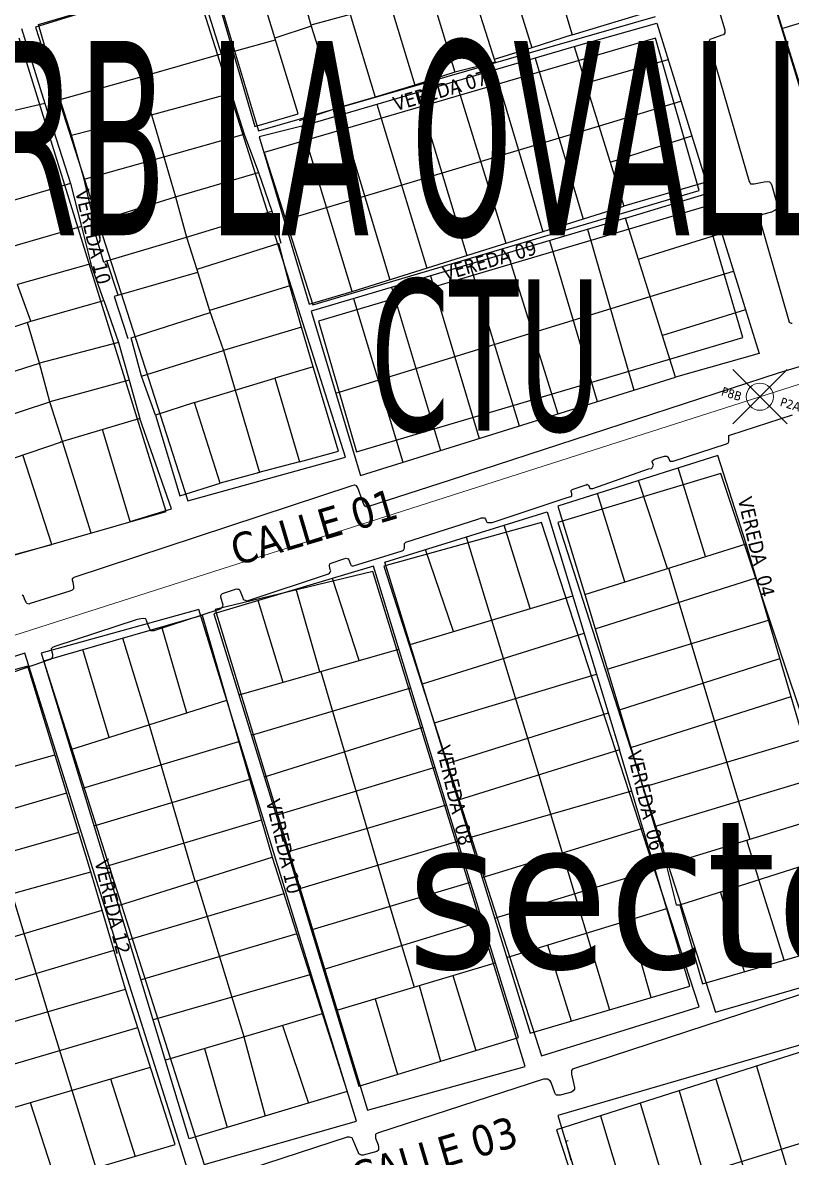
# Model space of a CAD drawing. Header units: metres. Extents: x 2 to 659295185, y -28 to 1124222152.
# Drawn here: x 655812.6 to 655953.9, y 1124166.3 to 1124374.8 of the extents above; entities that cross this region are included whole.
import ezdxf
from ezdxf.enums import TextEntityAlignment as Align

# ---------------------------------------------------------------- set-up
doc = ezdxf.new("R2010")
doc.units = ezdxf.units.M
doc.header["$MEASUREMENT"] = 0
doc.header["$PDMODE"] = 35
doc.header["$PDSIZE"] = 5
doc.linetypes.add('HIDDEN', pattern=[0.375, 0.25, -0.125])
for name, color, linetype in [('calle', 255, 'CONTINUOUS'), ('MANZANA', 30, 'CONTINUOUS'), ('Parcelas', 140, 'CONTINUOUS'), ('texto', 255, 'CONTINUOUS'), ('TEXTOS', 7, 'CONTINUOUS')]:
    doc.layers.add(name, color=color, linetype=linetype)
doc.styles.get("Standard").update_dxf_attribs({"font": 'tahoma.ttf'})

msp = doc.modelspace()

# ---------------------------------------------------------------- linework, layer by layer
at = {"layer": 'MANZANA', "lineweight": -3}
for p, q in [((655847, 1124385), (655856, 1124355)), ((655844, 1124383), (655815, 1124374)), ((655872, 1124295), (655844, 1124383)), ((655950, 1124381), (655959, 1124352)), ((655950, 1124381), (655960, 1124349)), ((655856, 1124355), (655929, 1124376)), ((655839, 1124285), (655812, 1124372)), ((655815, 1124374), (655843, 1124287)), ((655929, 1124372), (655857, 1124351)), ((655937, 1124344), (655929, 1124372)), ((655857, 1124351), (655866, 1124323)), ((655866, 1124323), (655937, 1124344)), ((655938, 1124341), (655867, 1124320)), ((655945, 1124317), (655938, 1124341)), ((655867, 1124320), (655874, 1124296)), ((655874, 1124296), (655945, 1124317)), ((655843, 1124287), (655872, 1124295)), ((655941, 1124292), (655911, 1124283)), ((655971, 1124202), (655941, 1124292)), ((655811, 1124277), (655839, 1124285)), ((655908, 1124283), (655879, 1124275)), ((655937, 1124194), (655908, 1124283)), ((655911, 1124283), (655940, 1124193)), ((655877, 1124274), (655848, 1124267)), ((655905, 1124183), (655877, 1124274)), ((655879, 1124275), (655908, 1124185)), ((655845, 1124267), (655816, 1124259)), ((655874, 1124173), (655845, 1124267)), ((655848, 1124267), (655876, 1124175)), ((655813, 1124259), (655782, 1124249)), ((655843, 1124164), (655813, 1124259)), ((655816, 1124259), (655846, 1124165)), ((655940, 1124193), (655971, 1124202)), ((655983, 1124195), (655911, 1124174)), ((655908, 1124185), (655937, 1124194)), ((655876, 1124175), (655905, 1124183)), ((655911, 1124174), (655921, 1124141)), ((655846, 1124165), (655874, 1124173))]:
    msp.add_line(p, q, dxfattribs=at)
at = {"layer": 'MANZANA', "lineweight": -2}
for p, q in [((655940.7072, 1124376.9463), (655941.7132, 1124373.527)), ((655941.169, 1124372.5272), (655939.3054, 1124371.8574)), ((655941.4988, 1124372.6372), (655941.169, 1124372.5272)), ((655941.7132, 1124372.9671), (655941.4988, 1124372.6372)), ((655941.7132, 1124373.527), (655941.7132, 1124373.1871)), ((655941.7132, 1124373.1871), (655941.7132, 1124372.9671)), ((655938.8684, 1124371.5174), (655938.7612, 1124371.2975)), ((655938.7612, 1124371.2975), (655938.8766, 1124370.8576)), ((655938.9838, 1124371.7374), (655938.8684, 1124371.5174)), ((655938.8766, 1124370.8576), (655946.2154, 1124345.6727)), ((655939.3054, 1124371.8574), (655938.9838, 1124371.7374)), ((655946.2154, 1124345.6727), (655946.3309, 1124345.4527)), ((655946.3309, 1124345.4527), (655946.4381, 1124345.2328)), ((655946.4381, 1124345.2328), (655946.7679, 1124345.2328)), ((655946.7679, 1124345.2328), (655947.0977, 1124345.2328)), ((655947.0977, 1124345.2328), (655948.953, 1124345.5727)), ((655948.953, 1124345.5727), (655949.5055, 1124345.6827)), ((655949.5055, 1124345.6827), (655949.9425, 1124345.5727)), ((655949.9425, 1124345.5727), (655950.1652, 1124345.3528)), ((655950.1652, 1124345.3528), (655950.3796, 1124344.9128)), ((655950.3796, 1124344.9128), (655951.3856, 1124341.1636)), ((655951.3856, 1124340.9437), (655951.2784, 1124340.6037)), ((655951.3856, 1124341.1636), (655951.3856, 1124340.9437)), ((655948.2192, 1124339.154), (655948.112, 1124338.9341)), ((655948.112, 1124338.9341), (655948.2192, 1124338.3842)), ((655948.3264, 1124339.374), (655948.2192, 1124339.154)), ((655948.6562, 1124339.6039), (655948.3264, 1124339.374)), ((655950.2971, 1124340.0538), (655948.6562, 1124339.6039)), ((655950.9485, 1124340.3838), (655950.2971, 1124340.0538)), ((655951.2784, 1124340.6037), (655950.9485, 1124340.3838)), ((655948.2192, 1124338.3842), (655953.3398, 1124320.4878)), ((655953.3398, 1124320.4878), (655953.5625, 1124319.828)), ((655953.5625, 1124319.828), (655953.6697, 1124319.718)), ((655953.6697, 1124319.718), (655953.8923, 1124319.608)), ((655953.8923, 1124319.608), (655954.1067, 1124319.608)), ((655957.8668, 1124312.3195), (655951.5175, 1124310.4099)), ((655951.5175, 1124310.4099), (655891.0177, 1124290.6839)), ((655942.8016, 1124299.0922), (655954.1809, 1124302.7914)), ((655942.4801, 1124298.9822), (655942.8016, 1124299.0922)), ((655932.1975, 1124294.2931), (655942.043, 1124297.4325)), ((655942.043, 1124297.4325), (655942.3729, 1124297.6525)), ((655942.3729, 1124297.6525), (655942.4801, 1124297.8724)), ((655942.4801, 1124298.7622), (655942.4801, 1124298.9822)), ((655942.4801, 1124298.4323), (655942.4801, 1124298.7622)), ((655942.4801, 1124298.1024), (655942.4801, 1124298.4323)), ((655942.4801, 1124297.8724), (655942.4801, 1124298.1024)), ((655928.8002, 1124294.6131), (655930.6555, 1124295.173)), ((655930.6555, 1124295.173), (655930.8781, 1124295.173)), ((655930.8781, 1124295.173), (655931.1008, 1124295.173)), ((655931.1008, 1124295.173), (655931.208, 1124295.063)), ((655931.208, 1124295.063), (655931.4306, 1124294.7331)), ((655917.4292, 1124289.2542), (655927.7117, 1124292.8334)), ((655927.7117, 1124292.8334), (655928.256, 1124292.9434)), ((655928.256, 1124292.9434), (655928.3714, 1124293.0634)), ((655928.3632, 1124294.2732), (655928.4704, 1124294.3831)), ((655928.3632, 1124294.1632), (655928.3632, 1124294.2732)), ((655928.5858, 1124293.5033), (655928.3632, 1124294.1632)), ((655928.3714, 1124293.0634), (655928.4786, 1124293.2834)), ((655928.4704, 1124294.3831), (655928.8002, 1124294.6131)), ((655928.4786, 1124293.2834), (655928.5858, 1124293.5033)), ((655931.4306, 1124294.7331), (655931.5378, 1124294.4031)), ((655931.5378, 1124294.4031), (655931.7605, 1124294.2931)), ((655931.7605, 1124294.2931), (655931.8677, 1124294.2931)), ((655931.8677, 1124294.2931), (655932.1975, 1124294.2931)), ((655891.0177, 1124290.6839), (655876.0268, 1124285.8649)), ((655873.1572, 1124289.7241), (655822.0577, 1124272.9075)), ((655873.5943, 1124289.8341), (655873.1572, 1124289.7241)), ((655873.7015, 1124289.8341), (655873.5943, 1124289.8341)), ((655874.0313, 1124289.7241), (655873.7015, 1124289.8341)), ((655874.2539, 1124289.3941), (655874.0313, 1124289.7241)), ((655875.3671, 1124286.3048), (655874.2539, 1124289.3941)), ((655913.4877, 1124288.9042), (655913.5949, 1124289.0142)), ((655913.4877, 1124288.7943), (655913.4877, 1124288.9042)), ((655913.5949, 1124288.2344), (655913.4877, 1124288.7943)), ((655913.5949, 1124289.0142), (655913.8093, 1124289.1242)), ((655913.8093, 1124289.1242), (655916.217, 1124289.904)), ((655916.217, 1124289.904), (655916.4397, 1124290.024)), ((655916.4397, 1124290.024), (655916.6541, 1124289.8041)), ((655916.6541, 1124289.8041), (655916.7695, 1124289.5841)), ((655916.7695, 1124289.5841), (655916.8767, 1124289.2442)), ((655916.8767, 1124289.2442), (655917.2065, 1124289.2542)), ((655917.2065, 1124289.2542), (655917.4292, 1124289.2542)), ((655898.9337, 1124282.9755), (655912.7208, 1124287.5745)), ((655912.7208, 1124287.5745), (655913.3805, 1124287.7945)), ((655913.3805, 1124287.7945), (655913.5949, 1124287.9044)), ((655913.5949, 1124288.1244), (655913.5949, 1124288.2344)), ((655913.5949, 1124287.9044), (655913.5949, 1124288.1244)), ((655875.5815, 1124285.9748), (655875.3671, 1124286.3048)), ((655875.8042, 1124285.8649), (655875.5815, 1124285.9748)), ((655876.0268, 1124285.8649), (655875.8042, 1124285.8649)), ((655883.0605, 1124279.3662), (655896.3033, 1124283.6253)), ((655896.3033, 1124283.6253), (655896.963, 1124283.8553)), ((655896.963, 1124283.8553), (655897.2928, 1124283.8553)), ((655897.2928, 1124283.8553), (655897.5072, 1124283.8553)), ((655897.5072, 1124283.8553), (655897.7299, 1124283.6353)), ((655897.7299, 1124283.6353), (655897.8371, 1124283.3054)), ((655897.8371, 1124283.3054), (655897.9525, 1124283.0854)), ((655897.9525, 1124283.0854), (655898.0597, 1124282.9755)), ((655898.0597, 1124282.9755), (655898.3895, 1124282.9755)), ((655898.3895, 1124282.9755), (655898.9337, 1124282.9755)), ((655882.6317, 1124277.9265), (655882.8544, 1124278.2564)), ((655882.8461, 1124279.1462), (655883.0605, 1124279.3662)), ((655882.8461, 1124279.0363), (655882.8461, 1124279.1462)), ((655882.8461, 1124278.7063), (655882.8461, 1124279.0363)), ((655882.8461, 1124278.4864), (655882.8461, 1124278.7063)), ((655882.8544, 1124278.2564), (655882.8461, 1124278.4864)), ((655869.1663, 1124275.437), (655871.6812, 1124276.3268)), ((655871.6812, 1124276.3268), (655872.1183, 1124276.4468)), ((655872.1183, 1124276.4468), (655872.4481, 1124276.3368)), ((655872.4481, 1124276.3368), (655872.5635, 1124276.1168)), ((655872.5635, 1124276.1168), (655872.8934, 1124275.337)), ((655873.4376, 1124275.0071), (655882.4173, 1124277.8165)), ((655882.4173, 1124277.8165), (655882.6317, 1124277.9265)), ((655869.0591, 1124275.217), (655869.1663, 1124275.437)), ((655869.0591, 1124275.1071), (655869.0591, 1124275.217)), ((655869.0591, 1124274.9971), (655869.0591, 1124275.1071)), ((655869.1745, 1124274.3272), (655869.0591, 1124274.9971)), ((655869.2817, 1124274.1073), (655869.1745, 1124274.3272)), ((655869.1745, 1124273.8873), (655869.2817, 1124274.1073)), ((655872.8934, 1124275.337), (655873.0006, 1124275.1171)), ((655873.0006, 1124275.1171), (655873.2232, 1124275.0071)), ((655873.2232, 1124275.0071), (655873.4376, 1124275.0071)), ((655821.8433, 1124272.6875), (655821.7362, 1124272.6875)), ((655821.7362, 1124272.6875), (655821.7362, 1124272.4576)), ((655821.7362, 1124272.4576), (655821.8433, 1124272.0177)), ((655822.0577, 1124272.9075), (655821.8433, 1124272.6875)), ((655821.8433, 1124272.0177), (655821.9588, 1124271.2478)), ((655854.2907, 1124268.7383), (655868.8447, 1124273.5574)), ((655868.8447, 1124273.5574), (655869.0673, 1124273.6673)), ((655869.0673, 1124273.6673), (655869.1745, 1124273.8873)), ((655821.3074, 1124270.358), (655813.9768, 1124268.1185)), ((655821.7444, 1124270.578), (655821.3074, 1124270.358)), ((655821.9588, 1124270.8079), (655821.7444, 1124270.578)), ((655821.9588, 1124271.2478), (655821.9588, 1124271.0279)), ((655821.9588, 1124271.0279), (655821.9588, 1124270.8079)), ((655849.1371, 1124269.7082), (655849.3597, 1124269.9281)), ((655849.3597, 1124269.9281), (655851.5449, 1124270.7079)), ((655851.5449, 1124270.7079), (655851.8747, 1124270.8279)), ((655851.8747, 1124270.8279), (655852.0974, 1124270.7179)), ((655852.0974, 1124270.7179), (655852.4189, 1124270.7179)), ((655852.4189, 1124270.7179), (655852.6416, 1124270.388)), ((655852.6416, 1124270.388), (655853.0869, 1124269.1683)), ((655812.7647, 1124269.4382), (655812.542, 1124269.6582)), ((655813.0945, 1124268.6684), (655812.7647, 1124269.4382)), ((655813.3171, 1124268.2185), (655813.0945, 1124268.6684)), ((655813.4243, 1124268.1085), (655813.3171, 1124268.2185)), ((655813.7542, 1124267.9985), (655813.4243, 1124268.1085)), ((655813.9768, 1124268.1185), (655813.7542, 1124267.9985)), ((655849.0299, 1124269.4882), (655849.1371, 1124269.7082)), ((655849.0299, 1124269.2682), (655849.0299, 1124269.4882)), ((655849.4752, 1124267.8285), (655849.0299, 1124269.2682)), ((655849.368, 1124267.4986), (655849.4752, 1124267.8285)), ((655853.0869, 1124269.1683), (655853.1941, 1124268.8383)), ((655853.1941, 1124268.8383), (655853.5239, 1124268.7284)), ((655853.5239, 1124268.7284), (655853.8537, 1124268.6184)), ((655853.8537, 1124268.6184), (655854.2907, 1124268.7383)), ((655836.7848, 1124263.1295), (655848.8238, 1124267.0487)), ((655848.8238, 1124267.0487), (655848.9309, 1124267.1587)), ((655848.9309, 1124267.1587), (655849.2608, 1124267.3886)), ((655849.2608, 1124267.3886), (655849.368, 1124267.4986)), ((655818.611, 1124260.2801), (655833.7091, 1124265.2191)), ((655833.7091, 1124265.2191), (655834.3688, 1124265.329)), ((655834.3688, 1124265.329), (655834.8058, 1124265.439)), ((655834.8058, 1124265.439), (655835.1357, 1124265.329)), ((655835.1357, 1124265.329), (655835.2428, 1124265.2191)), ((655835.2428, 1124265.2191), (655835.35, 1124264.9991)), ((655835.35, 1124264.9991), (655835.9108, 1124263.5694)), ((655835.9108, 1124263.5694), (655836.018, 1124263.3494)), ((655836.018, 1124263.3494), (655836.1252, 1124263.1295)), ((655836.1252, 1124263.1295), (655836.455, 1124263.1295)), ((655836.455, 1124263.1295), (655836.7848, 1124263.1295)), ((655817.9513, 1124259.8402), (655818.1739, 1124260.0601)), ((655817.9513, 1124259.6202), (655817.9513, 1124259.8402)), ((655817.9596, 1124259.3903), (655817.9513, 1124259.6202)), ((655818.1739, 1124260.0601), (655818.611, 1124260.2801)), ((655789.734, 1124248.2125), (655817.7452, 1124257.8506)), ((655817.7452, 1124257.8506), (655817.9596, 1124258.0705)), ((655818.1822, 1124258.7304), (655817.9596, 1124259.3903)), ((655817.9596, 1124258.0705), (655818.075, 1124258.1805)), ((655818.075, 1124258.1805), (655818.1822, 1124258.4005)), ((655818.1822, 1124258.4005), (655818.1822, 1124258.7304)), ((655964.6119, 1124199.2125), (655914.2793, 1124182.7259)), ((655913.735, 1124182.5059), (655913.5124, 1124182.2859)), ((655913.5124, 1124182.2859), (655913.5124, 1124182.066)), ((655914.2793, 1124182.7259), (655913.735, 1124182.5059)), ((655908.367, 1124180.7163), (655878.0635, 1124170.8483)), ((655908.6968, 1124180.7163), (655908.367, 1124180.7163)), ((655909.1339, 1124180.7163), (655908.6968, 1124180.7163)), ((655909.5791, 1124180.3863), (655909.1339, 1124180.7163)), ((655909.7935, 1124180.0564), (655909.5791, 1124180.3863)), ((655913.5124, 1124182.066), (655913.5124, 1124181.6161)), ((655913.5124, 1124181.6161), (655913.9659, 1124179.7465)), ((655910.4614, 1124178.1768), (655909.7935, 1124180.0564)), ((655910.5769, 1124177.9568), (655910.4614, 1124178.1768)), ((655913.5289, 1124178.3068), (655911.4509, 1124177.7369)), ((655913.8587, 1124178.5267), (655913.5289, 1124178.3068)), ((655914.0731, 1124178.8566), (655913.8587, 1124178.5267)), ((655913.9659, 1124179.7465), (655914.0731, 1124179.1866)), ((655914.0731, 1124179.1866), (655914.0731, 1124178.8566)), ((655910.7913, 1124177.7369), (655910.5769, 1124177.9568)), ((655911.1211, 1124177.7369), (655910.7913, 1124177.7369)), ((655911.4509, 1124177.7369), (655911.1211, 1124177.7369)), ((655872.2584, 1124170.0484), (655851.4707, 1124163.2098)), ((655872.6955, 1124170.0484), (655872.2584, 1124170.0484)), ((655873.1325, 1124169.9385), (655872.6955, 1124170.0484)), ((655873.2479, 1124169.8285), (655873.1325, 1124169.9385)), ((655873.3551, 1124169.6085), (655873.2479, 1124169.8285)), ((655877.6265, 1124170.6283), (655877.5193, 1124170.5183)), ((655877.5193, 1124170.5183), (655877.5193, 1124170.1784)), ((655877.5193, 1124170.1784), (655877.5193, 1124169.8485)), ((655877.5193, 1124169.8485), (655877.9646, 1124168.6387)), ((655878.0635, 1124170.8483), (655877.6265, 1124170.6283)), ((655874.3529, 1124167.179), (655873.3551, 1124169.6085)), ((655877.9646, 1124168.6387), (655878.0718, 1124168.1888)), ((655878.0718, 1124168.1888), (655878.0718, 1124167.8589)), ((655878.0718, 1124167.8589), (655878.0718, 1124167.6389)), ((655912.5889, 1124169.1186), (655912.6961, 1124169.3386)), ((655912.5889, 1124169.0086), (655912.5889, 1124169.1186)), ((655912.5889, 1124168.8987), (655912.5889, 1124169.0086)), ((655913.4794, 1124165.8093), (655912.5889, 1124168.8987)), ((655912.6961, 1124169.3386), (655912.9105, 1124169.4486)), ((655874.4601, 1124166.9591), (655874.3529, 1124167.179)), ((655874.6827, 1124166.8491), (655874.4601, 1124166.9591)), ((655874.9054, 1124166.7391), (655874.6827, 1124166.8491)), ((655875.2269, 1124166.7391), (655874.9054, 1124166.7391)), ((655877.7502, 1124167.419), (655875.2269, 1124166.7391)), ((655878.0718, 1124167.6389), (655877.7502, 1124167.419))]:
    msp.add_line(p, q, dxfattribs=at)
at = {"layer": 'Parcelas'}
for points in [[(655861.5808, 1124388.7629), (655865.6816, 1124374.2236)], [(655863.2584, 1124358.0999), (655854.4975, 1124386.7125)], [(655908.9726, 1124388.1319), (655913.6428, 1124372.6297)], [(655901.4486, 1124385.6671), (655906.2484, 1124370.2298)], [(655815.5397, 1124374.5032), (655844.7115, 1124383.1708)], [(655844.7115, 1124383.1708), (655849.0919, 1124369.0976)], [(655847.0415, 1124384.1028), (655855.3363, 1124355.7699)], [(655894.3786, 1124383.5915), (655899.5027, 1124367.5705)], [(655887.4383, 1124381.0619), (655892.1084, 1124365.7543)], [(655949.6559, 1124382.0326), (655958.9655, 1124351.7225)], [(655880.1088, 1124378.4674), (655884.714, 1124363.3544)], [(655952.1983, 1124373.7552), (655968.8273, 1124378.7883)], [(655872.8442, 1124376.3269), (655865.6351, 1124374.3884)], [(655872.8442, 1124376.3269), (655877.4494, 1124361.1491)], [(655913.6428, 1124372.6297), (655928.6909, 1124377.1701)], [(655819.6623, 1124360.3436), (655815.5397, 1124374.5032)], [(655865.6816, 1124374.2236), (655859.0012, 1124372.0036)], [(655865.6816, 1124374.2236), (655870.4348, 1124359.1251)], [(655914.0416, 1124370.4498), (655929.1966, 1124374.7798)], [(655929.1966, 1124374.7798), (655938.2896, 1124345.5522)], [(655812.4338, 1124373.7639), (655816.6966, 1124360.0187)], [(655913.6428, 1124372.6297), (655906.2484, 1124370.2298)], [(655851.3005, 1124369.5553), (655859.0976, 1124371.6888)], [(655863.9217, 1124355.836), (655914.0416, 1124370.4498)], [(655906.2484, 1124370.2298), (655899.3394, 1124368.0812)], [(655914.0416, 1124370.4498), (655923.1346, 1124341.114)], [(655834.1798, 1124364.8103), (655849.0919, 1124369.0976)], [(655849.0919, 1124369.0976), (655850.9559, 1124361.9211)], [(655906.846, 1124368.3518), (655915.6561, 1124338.7617)], [(655916.1293, 1124363.7144), (655931.2819, 1124368.0772)], [(655892.1084, 1124365.7543), (655884.714, 1124363.3544)], [(655899.5027, 1124367.5705), (655892.1084, 1124365.7543)], [(655899.3801, 1124366.1749), (655908.2396, 1124336.429)], [(655819.5473, 1124360.7095), (655834.1798, 1124364.8103)], [(655834.1798, 1124364.8103), (655836.3234, 1124357.9135)], [(655892.2718, 1124364.1023), (655901.4761, 1124334.3016)], [(655836.3234, 1124357.9135), (655850.9559, 1124361.9211)], [(655850.9559, 1124361.9211), (655853.3791, 1124354.3719)], [(655884.714, 1124363.3544), (655877.4494, 1124361.1491)], [(655885.2051, 1124362.0418), (655894.2677, 1124332.0344)], [(655816.6966, 1124360.0187), (655809.3723, 1124358.2739)], [(655816.6966, 1124360.0187), (655821.3943, 1124345.3164)], [(655821.5977, 1124354.1855), (655819.5473, 1124360.7095)], [(655877.4494, 1124361.1491), (655870.4348, 1124359.1251)], [(655877.7683, 1124359.8734), (655886.9131, 1124329.7211)], [(655918.4798, 1124355.836), (655933.6606, 1124360.4314)], [(655821.5977, 1124354.1855), (655836.3234, 1124357.9135)], [(655836.3234, 1124357.9135), (655838.5602, 1124350.1778)], [(655855.3363, 1124355.7699), (655863.2584, 1124358.0999)], [(655870.4348, 1124359.1251), (655863.4448, 1124356.7951)], [(655870.9718, 1124357.8917), (655880.1552, 1124327.5955)], [(655863.9217, 1124355.836), (655856.1276, 1124353.8875)], [(655860.7208, 1124338.541), (655918.4798, 1124355.836)], [(655873.2312, 1124325.4177), (655863.9217, 1124355.836)], [(655823.9278, 1124346.077), (655821.5977, 1124354.1855)], [(655838.5602, 1124350.1778), (655853.3791, 1124354.3719)], [(655853.3791, 1124354.3719), (655855.9888, 1124347.2886)], [(655856.1276, 1124353.8875), (655865.3289, 1124323.1444)], [(655920.6299, 1124349.1946), (655935.6367, 1124354.0797)], [(655823.9278, 1124346.077), (655838.5602, 1124350.1778)], [(655838.5602, 1124350.1778), (655840.7039, 1124342.815)], [(655840.7039, 1124342.815), (655855.9888, 1124347.2886)], [(655855.9888, 1124347.2886), (655858.412, 1124340.2054)], [(655821.3943, 1124345.3164), (655792.0769, 1124336.6169)], [(655821.3943, 1124345.3164), (655823.4287, 1124337.3843)], [(655825.7532, 1124338.1657), (655823.9278, 1124346.077)], [(655938.2896, 1124345.5522), (655923.1346, 1124341.114)], [(655825.419, 1124338.0618), (655840.7039, 1124342.815)], [(655840.7039, 1124342.815), (655842.7543, 1124335.4521)], [(655923.4593, 1124338.949), (655938.8309, 1124343.6037)], [(655938.8309, 1124343.6037), (655948.0322, 1124314.0514)], [(655873.2312, 1124325.4177), (655923.1346, 1124341.114)], [(655842.7543, 1124335.4521), (655858.412, 1124340.2054)], [(655858.412, 1124340.2054), (655860.0896, 1124334.3337)], [(655923.4593, 1124338.949), (655865.6537, 1124321.8454)], [(655932.6606, 1124309.7214), (655923.4593, 1124338.949)], [(655823.4287, 1124337.3843), (655794.4249, 1124329.0204)], [(655823.4287, 1124337.3843), (655825.1824, 1124330.5043)], [(655827.5626, 1124330.7921), (655825.419, 1124338.0618)], [(655916.4705, 1124336.8811), (655925.0169, 1124307.3354)], [(655828.1218, 1124331.0717), (655842.7543, 1124335.4521)], [(655842.7543, 1124335.4521), (655844.6183, 1124329.4873)], [(655909.4818, 1124334.8133), (655918.2792, 1124305.2322)], [(655925.833, 1124331.4091), (655941.1987, 1124336.1787)], [(655859.7168, 1124334.2405), (655844.6183, 1124329.4873)], [(655861.7672, 1124326.5049), (655859.7168, 1124334.2405)], [(655901.7738, 1124332.5327), (655910.993, 1124302.9578)], [(655825.1824, 1124330.5043), (655811.6923, 1124326.7271)], [(655827.5626, 1124323.8021), (655825.1824, 1124330.5043)], [(655828.1218, 1124331.0717), (655827.5626, 1124330.7921)], [(655830.1649, 1124324.7594), (655828.1218, 1124331.0717)], [(655894.8257, 1124330.4768), (655903.8978, 1124300.7431)], [(655844.784, 1124328.9505), (655829.4266, 1124324.5477)], [(655844.6183, 1124329.4873), (655846.9483, 1124321.9381)], [(655887.5972, 1124328.3381), (655896.5437, 1124298.4475)], [(655927.9931, 1124324.5477), (655943.3308, 1124329.1511)], [(655814.1417, 1124319.9809), (655811.6923, 1124326.7271)], [(655861.7672, 1124326.5049), (655846.9483, 1124321.9381)], [(655863.9108, 1124318.8624), (655861.7672, 1124326.5049)], [(655880.4387, 1124326.22), (655889.4485, 1124296.2327)], [(655829.4266, 1124324.5477), (655831.943, 1124316.812)], [(655865.3289, 1124323.1444), (655873.2312, 1124325.4177)], [(655870.1942, 1124306.7642), (655927.9931, 1124324.5477)], [(655873.4388, 1124324.1489), (655882.4953, 1124294.0623)], [(655814.1417, 1124319.9809), (655827.5626, 1124323.8021)], [(655827.5626, 1124323.8021), (655830.2654, 1124316.0664)], [(655945.5269, 1124322.0979), (655930.2542, 1124317.3652)], [(655798.1112, 1124314.6684), (655814.1417, 1124319.9809)], [(655832.5954, 1124316.9052), (655847.0742, 1124321.5828)], [(655846.9483, 1124321.9381), (655849.5579, 1124314.5752)], [(655865.6537, 1124321.8454), (655874.7467, 1124291.6436)], [(655815.7261, 1124312.2452), (655813.526, 1124319.7768)], [(655813.526, 1124319.7768), (655813.526, 1124319.7768)], [(655863.9108, 1124318.8624), (655849.5579, 1124314.5752)], [(655866.0544, 1124311.5928), (655863.9108, 1124318.8624)], [(655830.2654, 1124316.0664), (655815.7261, 1124312.2452)], [(655830.2654, 1124316.0664), (655832.2226, 1124309.1696)], [(655834.4594, 1124309.9152), (655832.5954, 1124316.9052)], [(655834.4594, 1124309.9152), (655849.5579, 1124314.5752)], [(655849.5579, 1124314.5752), (655851.7015, 1124307.3056)], [(655948.0322, 1124314.0514), (655932.6606, 1124309.7214)], [(655800.2548, 1124307.3988), (655815.7261, 1124312.2452)], [(655815.7261, 1124312.2452), (655815.7261, 1124312.2452)], [(655817.5901, 1124305.162), (655815.7261, 1124312.2452)], [(655815.7261, 1124312.2452), (655815.7261, 1124312.2452)], [(655866.0544, 1124311.5928), (655858.9712, 1124309.5424)], [(655870.7144, 1124296.1215), (655866.0544, 1124311.5928)], [(655837.069, 1124302.7387), (655834.4594, 1124309.9152)], [(655851.7015, 1124307.3056), (655858.9712, 1124309.5424)], [(655858.9712, 1124309.5424), (655863.538, 1124294.1643)], [(655874.7467, 1124291.6436), (655932.6606, 1124309.7214)], [(655832.2226, 1124309.1696), (655817.5901, 1124305.162)], [(655832.2226, 1124309.1696), (655834.1798, 1124302.0863)], [(655844.2455, 1124305.0688), (655851.7015, 1124307.3056)], [(655851.7015, 1124307.3056), (655856.1752, 1124292.2071)], [(655802.4916, 1124300.2223), (655817.5901, 1124305.162)], [(655817.5901, 1124305.162), (655817.5901, 1124305.162)], [(655819.9201, 1124297.8923), (655817.5901, 1124305.162)], [(655817.5901, 1124305.162), (655817.5901, 1124305.162)], [(655844.2455, 1124305.0688), (655837.069, 1124302.7387)], [(655848.9055, 1124290.2499), (655844.2455, 1124305.0688)], [(655834.1798, 1124302.0863), (655819.9201, 1124297.8923)], [(655839.9583, 1124285.4966), (655834.1798, 1124302.0863)], [(655837.069, 1124302.7387), (655841.5427, 1124287.9199)], [(655832.409, 1124283.1666), (655827.2871, 1124300.0591)], [(655804.542, 1124292.6731), (655819.9201, 1124297.8923)], [(655819.6142, 1124297.7885), (655819.5306, 1124297.7601)], [(655819.9201, 1124297.8923), (655819.9201, 1124297.8923)], [(655825.2326, 1124281.023), (655819.9201, 1124297.8923)], [(655817.9629, 1124278.9726), (655812.6639, 1124295.4296)], [(655863.538, 1124294.1643), (655870.7144, 1124296.1215)], [(655940.4547, 1124295.3241), (655911.0106, 1124286.0145)], [(655945.6507, 1124279.0865), (655940.4547, 1124295.3241)], [(655863.538, 1124294.1643), (655855.8275, 1124292.1135)], [(655938.1399, 1124276.7291), (655933.1454, 1124293.0131)], [(655856.1752, 1124292.2071), (655848.9055, 1124290.2499)], [(655931.2088, 1124274.5537), (655925.831, 1124290.7004)], [(655841.5427, 1124287.9199), (655848.9055, 1124290.2499)], [(655923.3347, 1124272.0823), (655918.2938, 1124288.3173)], [(655832.409, 1124283.1666), (655839.9583, 1124285.4966)], [(655879.185, 1124275.7308), (655909.0621, 1124284.932)], [(655909.0621, 1124284.932), (655922.3768, 1124241.1989)], [(655911.0106, 1124286.0145), (655915.9901, 1124269.777)], [(655905.9282, 1124267.161), (655901.144, 1124282.4935)], [(655894.1767, 1124280.3478), (655907.5244, 1124236.5914)], [(655809.7613, 1124276.7358), (655817.9629, 1124278.9726)], [(655915.9901, 1124269.777), (655945.6507, 1124279.0865)], [(655960.3727, 1124229.0749), (655945.6507, 1124279.0865)], [(655891.8542, 1124262.944), (655886.6846, 1124278.0404)], [(655877.1282, 1124274.973), (655847.7924, 1124266.2047)], [(655890.5512, 1124231.1316), (655877.1282, 1124274.973)], [(655892.7162, 1124231.9976), (655879.185, 1124275.7308)], [(655931.3807, 1124274.6076), (655946.3204, 1124224.7868)], [(655874.507, 1124257.6258), (655869.618, 1124272.7283)], [(655917.8947, 1124263.4421), (655947.4896, 1124272.8395)], [(655867.2884, 1124255.5579), (655862.8926, 1124270.7181)], [(655860.4986, 1124253.6129), (655855.909, 1124268.6307)], [(655883.8805, 1124260.5548), (655913.7582, 1124269.5072)], [(655915.9901, 1124269.777), (655930.9286, 1124220.0901)], [(655816.508, 1124257.5447), (655845.6273, 1124265.9882)], [(655845.6273, 1124265.9882), (655858.5091, 1124221.4973)], [(655847.7924, 1124266.2047), (655861.3236, 1124222.4716)], [(655842.8129, 1124248.0183), (655838.2002, 1124263.8346)], [(655920.1128, 1124256.0645), (655949.7789, 1124265.0628)], [(655835.8848, 1124245.9619), (655831.0307, 1124261.7558)], [(655886.106, 1124253.362), (655915.8447, 1124262.6541)], [(655828.506, 1124243.51), (655823.6905, 1124259.6274)], [(655852.4056, 1124251.2946), (655881.7998, 1124259.7149)], [(655830.2558, 1124212.6208), (655816.508, 1124257.5447)], [(655922.3668, 1124248.5675), (655951.8524, 1124258.0188)], [(655813.5852, 1124256.5705), (655782.3009, 1124248.1269)], [(655825.168, 1124218.7911), (655813.5852, 1124256.5705)], [(655867.4598, 1124255.607), (655880.1592, 1124212.4043)], [(655888.3337, 1124246.1622), (655918.1305, 1124255.1463)], [(655854.6923, 1124243.9042), (655883.9761, 1124252.6069)], [(655821.4805, 1124241.2961), (655850.16, 1124250.3335)], [(655924.4415, 1124241.6668), (655953.9139, 1124251.0158)], [(655890.6414, 1124238.7035), (655920.3048, 1124248.0046)], [(655844.3642, 1124217.0533), (655835.8848, 1124245.9619)], [(655857.0611, 1124236.248), (655886.1919, 1124245.3697)], [(655823.665, 1124234.1576), (655852.3472, 1124242.7795)], [(655926.6477, 1124234.3288), (655956.2204, 1124243.1805)], [(655922.3768, 1124241.1989), (655892.7162, 1124231.9976)], [(655935.2586, 1124197.7905), (655922.3768, 1124241.1989)], [(655787.3846, 1124231.605), (655818.5661, 1124240.3246)], [(655859.2371, 1124229.2152), (655888.4473, 1124238.0032)], [(655907.5244, 1124236.5914), (655920.5295, 1124193.4424)], [(655804.0909, 1124236.2768), (655817.2658, 1124192.9192)], [(655825.7865, 1124227.2251), (655854.3654, 1124235.809)], [(655928.818, 1124227.1102), (655958.3319, 1124236.0076)], [(655789.6432, 1124224.2645), (655820.724, 1124233.2862)], [(655894.8462, 1124225.084), (655924.61, 1124233.6737)], [(655861.3236, 1124222.4716), (655890.5512, 1124231.1316)], [(655903.7578, 1124188.3727), (655890.5512, 1124231.1316)], [(655892.7162, 1124231.9976), (655905.9228, 1124189.1305)], [(655828.0409, 1124219.8583), (655856.5198, 1124228.368)], [(655930.9286, 1124220.0901), (655960.3727, 1124229.0749)], [(655791.8176, 1124217.1978), (655822.9308, 1124226.0881)], [(655897.1005, 1124217.7668), (655926.6453, 1124226.8154)], [(655863.3838, 1124215.6953), (655892.6133, 1124224.4552)], [(655947.9703, 1124217.3617), (655945.795, 1124224.6265)], [(655861.3236, 1124222.4716), (655874.4219, 1124179.3879)], [(655933.4184, 1124212.7291), (655962.3212, 1124221.9303)], [(655830.2558, 1124212.6208), (655858.5091, 1124221.4973)], [(655858.5091, 1124221.4973), (655872.2569, 1124178.4137)], [(655930.9286, 1124220.0901), (655932.7689, 1124212.7291)], [(655793.9919, 1124210.131), (655825.168, 1124218.7911)], [(655831.5548, 1124197.2493), (655825.168, 1124218.7911)], [(655899.4015, 1124210.2979), (655928.8839, 1124219.2717)], [(655853.3483, 1124188.4697), (655844.5978, 1124217.1267)], [(655865.6849, 1124208.1262), (655894.9479, 1124216.8966)], [(655952.652, 1124202.5662), (655947.9703, 1124217.3617)], [(655860.6643, 1124214.7435), (655832.1713, 1124206.2995)], [(655945.3392, 1124200.4507), (655940.9244, 1124215.1186)], [(655796.288, 1124202.5277), (655827.2605, 1124211.7333)], [(655843.2458, 1124169.7537), (655830.2558, 1124212.6208)], [(655880.1592, 1124212.4043), (655884.615, 1124197.6236)], [(655901.637, 1124203.0417), (655931.0318, 1124212.034)], [(655932.7689, 1124212.7291), (655933.4184, 1124212.7291)], [(655933.4184, 1124212.7291), (655937.6401, 1124198.2235)], [(655867.8892, 1124200.8759), (655897.1509, 1124209.7638)], [(655928.1985, 1124195.7063), (655924.1468, 1124209.9278)], [(655863.0148, 1124207.3772), (655834.3964, 1124198.9567)], [(655913.5216, 1124191.3737), (655909.1845, 1124205.3506)], [(655937.6401, 1124198.2235), (655967.9502, 1124206.9918)], [(655798.4942, 1124195.222), (655829.4361, 1124204.3955)], [(655870.1877, 1124193.3155), (655899.5254, 1124202.0759)], [(655865.4194, 1124199.8416), (655836.6306, 1124191.5838)], [(655891.7385, 1124199.7507), (655895.927, 1124185.9744)], [(655800.5952, 1124188.2645), (655831.5548, 1124197.2493)], [(655840.6478, 1124168.6712), (655831.5548, 1124197.2493)], [(655885.5095, 1124197.8907), (655889.4434, 1124183.9886)], [(655905.9228, 1124189.1305), (655935.2586, 1124197.7905)], [(655877.4321, 1124195.4787), (655881.56, 1124181.5741)], [(655817.2658, 1124192.9192), (655826.0857, 1124164.3823)], [(655867.6986, 1124192.699), (655838.8676, 1124184.2019)], [(655982.8888, 1124194.3265), (655910.7941, 1124171.3774)], [(655802.697, 1124181.0699), (655833.7968, 1124190.203)], [(655860.3916, 1124190.5455), (655865.1629, 1124176.2961)], [(655853.2896, 1124188.4524), (655857.2247, 1124173.9265)], [(655874.4219, 1124179.3879), (655903.7578, 1124188.3727)], [(655846.0294, 1124186.3127), (655850.2004, 1124171.8297)], [(655804.8522, 1124173.6926), (655836.1113, 1124182.9289)], [(655947.5607, 1124183.0809), (655956.4354, 1124153.2959)], [(655828.7817, 1124180.7632), (655833.3169, 1124166.5121)], [(655940.0591, 1124180.693), (655949.3022, 1124151.0944)], [(655872.2569, 1124178.4137), (655843.2458, 1124169.7537)], [(655915.6202, 1124156.5701), (655987.534, 1124178.7679)], [(655933.3348, 1124178.5526), (655942.0091, 1124148.8436)], [(655814.0176, 1124176.4008), (655818.5965, 1124162.1766)], [(655926.128, 1124176.2585), (655935.043, 1124146.6937)], [(655918.8498, 1124173.9417), (655927.773, 1124144.45)], [(655910.7941, 1124171.3774), (655920.3201, 1124142.1498)], [(655809.0387, 1124159.3616), (655840.6478, 1124168.6712)]]:
    msp.add_lwpolyline(points, dxfattribs=at)
at = {"layer": 'texto', "color": 3, "lineweight": 0}
msp.add_line((655777.0893, 1124251.388), (655963.9241, 1124311.1534), dxfattribs=at)
at = {"layer": 'texto', "lineweight": 0}
msp.add_point((655948.1711, 1124306.1143), dxfattribs=at)

# ---------------------------------------------------------------- texts
at = {"layer": 'calle'}
for s, height, rotation, p in [('VEREDA 07', 2.6453, 16.362304, (655889.3669, 1124362.3323)), ('VEREDA 10', 2.6453, 283.286873, (655825.5815, 1124335.4821)), ('VEREDA 09', 2.6453, 16.362304, (655898.4598, 1124331.1567)), ('CALLE 01', 5.6453, 16.439153, (655866.1911, 1124282.18)), ('VEREDA  04', 2.6453, 283.286873, (655947.5152, 1124278.5255)), ('VEREDA  08', 2.6453, 283.286873, (655892.0747, 1124232.8652)), ('VEREDA  06', 2.6453, 283.286873, (655927.1819, 1124231.9096)), ('VEREDA 10', 2.6453, 283.286873, (655860.6449, 1124223.4609)), ('VEREDA 12', 2.6453, 283.286873, (655829.171, 1124212.3712)), ('CALLE 03', 5.6453, 16.439153, (655888.2644, 1124166.8323))]:
    msp.add_text(s, height=height, rotation=rotation, dxfattribs=at).set_placement(p, align=Align.MIDDLE)
at = {"layer": 'TEXTOS', "color": 0}
for s, height, width, p in [('URB LA OVALLERA', 35.6994, 0.566667, (655788.7554, 1124335.7956)), ('CTU', 27.78934, 0.633333, (655876.5807, 1124299.8736))]:
    msp.add_text(s, height=height, dxfattribs=dict(at, width=width)).set_placement(p)
msp.add_text('P8B', height=1.6453, rotation=342.961272, dxfattribs=at).set_placement((655942.9596, 1124306.6244), align=Align.MIDDLE)
at = {"layer": 'TEXTOS', "color": 31, "true_color": 0xfecc66}
msp.add_text('P2A', height=1.6453, rotation=342.961272, dxfattribs=at).set_placement((655953.7741, 1124304.7082), align=Align.MIDDLE)
at = {"layer": 'TEXTOS', "linetype": 'HIDDEN', "lineweight": 40, "insert": (655883.2078, 1124228.8073), "char_height": 27.69936, "width": 372.724773, "attachment_point": 1}
msp.add_mtext('sector 28', dxfattribs=at)

doc.saveas('drawing.dxf')
